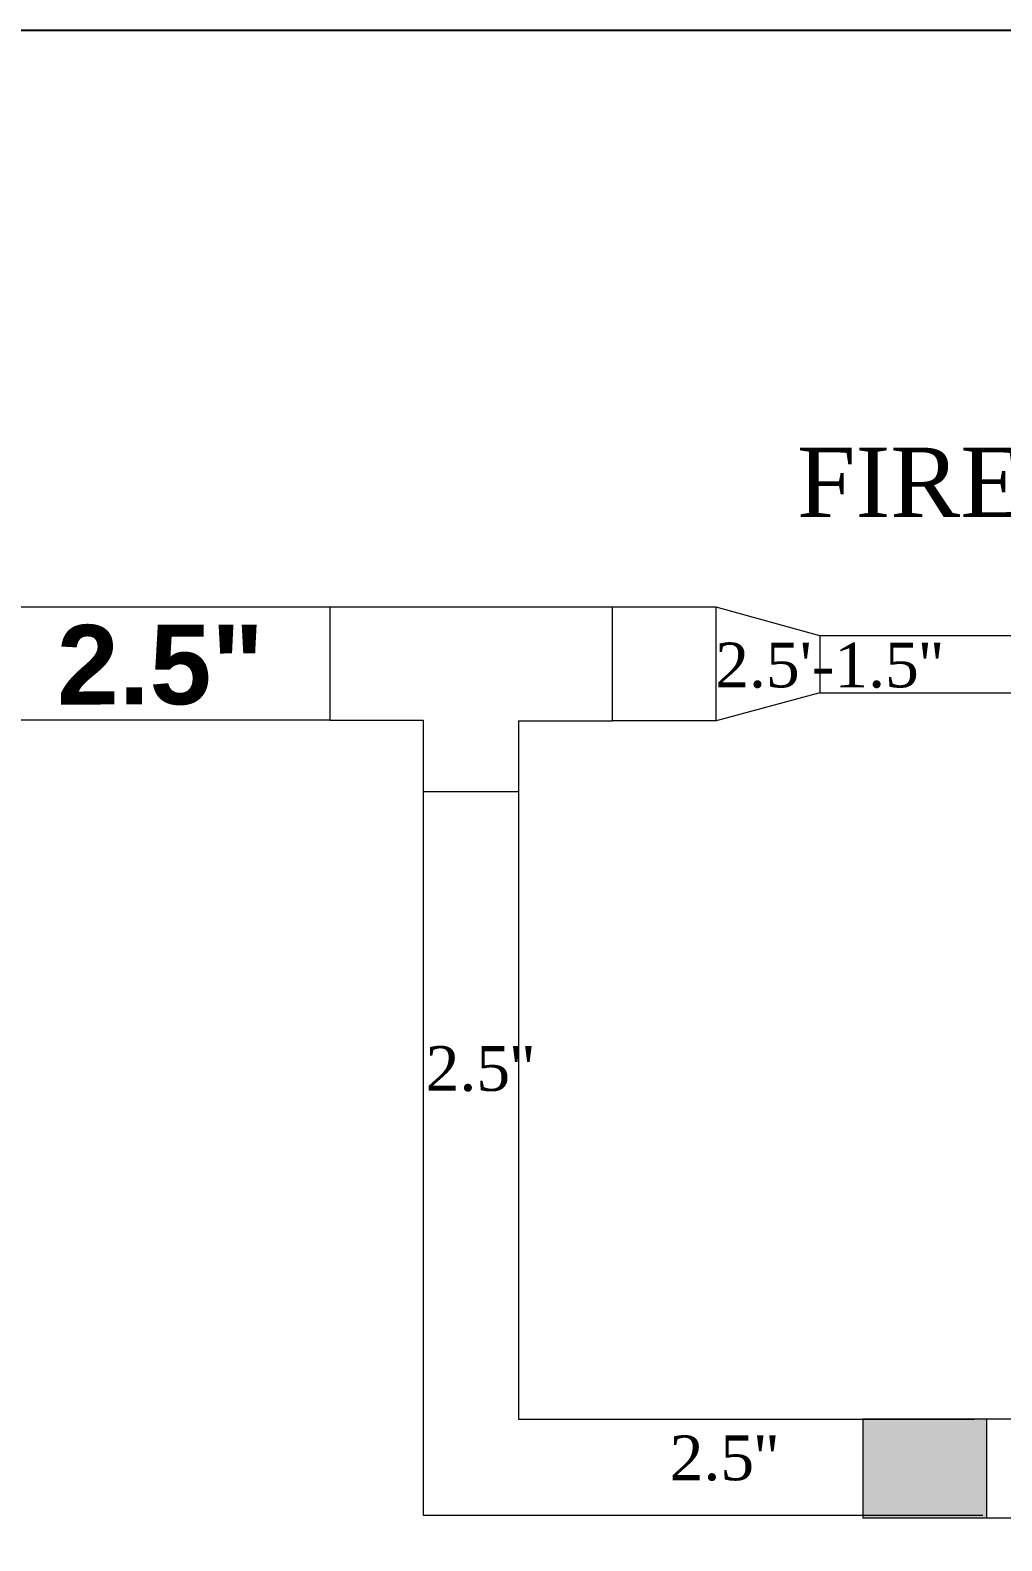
# Model space of a CAD drawing. Header units: inches. Extents: x -98933 to 1585249, y -3352739 to 192771.
# Drawn here: x 51479.8 to 51598.7, y 50121 to 50305.9 of the extents above; entities that cross this region are included whole.
import ezdxf

# ---------------------------------------------------------------- set-up
doc = ezdxf.new("R2010")
doc.units = ezdxf.units.IN
doc.header["$MEASUREMENT"] = 0
doc.layers.get('0').update_dxf_attribs({"lineweight": 0})
doc.layers.add('ball v', color=7, linetype='Continuous', lineweight=0, true_color=0x1e12ca)
for name, color, linetype, lineweight in [('DIM', 7, 'Continuous', 0), ('DIM 01', 250, 'Continuous', 9), ('LAnding Valve', 7, 'Continuous', 0), ('Smoke Detector', 3, 'Continuous', 25), ('Text 2', 7, 'Continuous', 25)]:
    doc.layers.add(name, color=color, linetype=linetype, lineweight=lineweight)
doc.styles.add('ARIAL', font='times.ttf')
doc.styles.get("Standard").update_dxf_attribs({"font": 'arialbd.ttf', "height": 24})

# ---------------------------------------------------------------- blocks, each defined once
blk = doc.blocks.new('A$C47451B56')
at = {"layer": 'LAnding Valve', "lineweight": 5, "ltscale": 0.2}
blk.add_hatch(color=256, dxfattribs=at).paths.add_polyline_path([(16.035, 8.004), (19.691, 8.004), (19.691, 10.94), (16.035, 10.94)])
at = {"layer": 'LAnding Valve', "lineweight": 30}
for p, q in [((0.509, 14.309), (0.509, 4.577)), ((1.4, 14.309), (1.4, 4.577)), ((12.704, 6.112), (12.704, 12.901)), ((12.704, 12.901), (13.34, 12.901)), ((13.34, 6.112), (13.34, 12.901)), ((6.234, 12.369), (6.234, 6.644)), ((6.234, 12.369), (6.781, 12.369)), ((6.781, 12.369), (6.781, 6.644)), ((12.188, 12.369), (12.704, 12.369)), ((13.412, 12.116), (13.34, 12.208)), ((13.34, 8.477), (13.412, 12.116)), ((4.991, 11.415), (6.17, 11.505)), ((12.704, 11.184), (13.34, 11.184)), ((4.012, 10.294), (4.012, 8.719)), ((6.17, 10.461), (5.313, 10.461)), ((0, 10.08), (0, 8.934)), ((0.509, 10.08), (0, 10.08)), ((3.573, 9.901), (1.4, 9.901)), ((3.573, 10.158), (3.573, 8.855)), ((3.573, 10.158), (4.012, 10.158)), ((3.573, 9.113), (1.4, 9.113)), ((0.509, 8.934), (0, 8.934)), ((3.573, 8.855), (4.012, 8.855)), ((6.17, 8.553), (5.313, 8.553)), ((12.704, 7.829), (13.34, 7.829)), ((4.991, 7.598), (6.17, 7.508)), ((13.34, 6.859), (13.412, 6.768)), ((3.885, 3.977), (6.781, 6.644)), ((6.234, 6.644), (6.781, 6.644)), ((12.188, 6.474), (12.704, 6.644)), ((12.704, 6.112), (13.34, 6.112)), ((7.547, 0), (3.885, 3.977)), ((7.547, 0), (10.649, 2.856))]:
    blk.add_line(p, q, dxfattribs=at)
at = {"layer": 'LAnding Valve'}
for p, q in [((13.383, 10.687), (13.486, 10.818)), ((13.383, 8.127), (13.486, 10.818)), ((13.589, 10.687), (13.486, 10.818)), ((13.589, 8.127), (13.692, 10.818)), ((13.589, 10.687), (13.692, 10.818)), ((13.795, 10.687), (13.692, 10.818)), ((13.795, 8.127), (13.899, 10.818)), ((13.795, 10.687), (13.899, 10.818)), ((14.002, 10.687), (13.899, 10.818)), ((14.002, 8.127), (14.105, 10.818)), ((14.002, 10.687), (14.105, 10.818)), ((14.105, 10.94), (19.691, 10.94)), ((14.105, 8.004), (14.105, 10.94)), ((13.486, 8.258), (13.589, 10.687)), ((13.692, 8.258), (13.795, 10.687)), ((13.899, 8.258), (14.002, 10.687)), ((13.38, 8.123), (13.276, 7.991)), ((13.486, 8.258), (13.589, 8.127)), ((13.692, 8.258), (13.589, 8.127)), ((13.692, 8.258), (13.795, 8.127)), ((13.899, 8.258), (13.795, 8.127)), ((13.899, 8.258), (14.002, 8.127)), ((14.105, 8.258), (14.002, 8.127)), ((14.105, 8.004), (19.691, 8.004)), ((12.188, 6.474), (12.188, 6.365))]:
    blk.add_line(p, q, dxfattribs=at)
at = {"layer": 'LAnding Valve', "lineweight": 5, "ltscale": 0.2}
for p, q in [((16.035, 10.94), (16.035, 8.004)), ((19.691, 10.94), (19.691, 8.004))]:
    blk.add_line(p, q, dxfattribs=at)
at = {"layer": 'LAnding Valve', "lineweight": 30, "extrusion": (0, 0, -1)}
for centre, major_axis, start_param, end_param in [((0.955, 14.309), (-0.315, 0.315), 5.497787, 8.63938), ((9.485, 7.343), (-4.036, 4.036), 0.291939, 1.278857), ((5.212, 10.129), (-0.857, 0.857), 5.634863, 6.885427), ((6.567, 11.415), (1.114, 1.114), 3.27652, 3.926991), ((6.567, 9.507), (1.114, 1.114), 3.27652, 4.577462), ((5.212, 8.885), (0.857, 0.857), 2.539351, 3.789915), ((6.567, 7.598), (-1.114, 1.114), 5.497787, 6.148258), ((7.417, 6.365), (3.373, 3.373), 0.785398, 1.611957), ((0.955, 4.704), (-0.315, 0.315), 2.356194, 5.497787)]:
    blk.add_ellipse(centre, major_axis=major_axis, ratio=1, start_param=start_param, end_param=end_param, dxfattribs=at)
at = {"layer": 'LAnding Valve', "extrusion": (0, 0, -1)}
for centre, start_param, end_param in [((10.544, 2.6), 1.458071, 4.818383), ((5.644, 1.922), 3.073394, 6.433706)]:
    blk.add_ellipse(centre, major_axis=(-0.633, 0.633), ratio=1, start_param=start_param, end_param=end_param, dxfattribs=at)
blk = doc.blocks.new('fg')
at = {"color": 1, "lineweight": 13}
for p, q in [((1196.86, 10719.866, 7.822), (1135.503, 10719.866, 7.822)), ((1220.192, 10719.866, 7.822), (1213.934, 10719.866, 7.822)), ((1196.86, 10713.036, -3.058), (1135.498, 10713.036, 7.822)), ((1220.192, 10712.992, 7.822), (1213.934, 10712.992, 7.822)), ((1202.494, 10708.723, 7.823), (1202.494, 10665.042, 7.779)), ((1208.243, 10708.723, 7.843), (1208.243, 10670.843, 4.557))]:
    blk.add_line(p, q, dxfattribs=at)
at = {"color": 1, "lineweight": 0}
for p, q in [((1208.243, 10670.843, 3.765), (1235.772, 10670.843, 2.965)), ((1202.494, 10665.042, 3.957), (1236.279, 10665.042, 2.965))]:
    blk.add_line(p, q, dxfattribs=at)
at = {"layer": 'ball v', "color": 1, "lineweight": 0}
for p, q in [((1247.661, 10718.119, 2.965), (1226.438, 10718.133, 3.427)), ((1247.661, 10714.67, 2.965), (1226.437, 10714.678, 3.468))]:
    blk.add_line(p, q, dxfattribs=at)
at = {"layer": 'DIM', "color": 6, "lineweight": 0}
for p, q in [((1213.934, 10719.866, 7.822), (1196.86, 10719.866, 7.822)), ((1196.86, 10719.866, 7.822), (1196.86, 10713.036, 7.822)), ((1213.934, 10712.992, 7.822), (1213.934, 10719.866, 7.822)), ((1220.192, 10712.992, 7.822), (1220.192, 10719.866, 7.822)), ((1226.438, 10718.133, 3.427), (1220.192, 10719.866, 7.822)), ((1226.438, 10718.133, 3.427), (1226.437, 10714.685, 3.468)), ((1226.437, 10714.685, 3.468), (1220.192, 10712.992, 7.822)), ((1196.86, 10713.036, 7.822), (1202.494, 10713.036, 7.836)), ((1202.494, 10713.036, 7.836), (1202.494, 10708.723, 7.823)), ((1208.243, 10712.992, 7.822), (1213.934, 10712.992, 7.822)), ((1208.243, 10712.992, 7.822), (1208.243, 10708.723, 7.822)), ((1202.494, 10708.723, 7.823), (1208.243, 10708.723, 7.843))]:
    blk.add_line(p, q, dxfattribs=at)
at = {"layer": 'LAnding Valve', "color": 3, "lineweight": 0, "extrusion": (0, 0, -1), "xscale": 2.038764495951909, "yscale": 2.038764495951909, "zscale": -2.038764495957384}
blk.add_blockref('A$C47451B56', (-1269.19, 10648.539, -2.965), dxfattribs=at)
at = {"layer": 'DIM', "color": 6, "lineweight": 0, "insert": (1192.88, 10718.812, 7.687), "char_height": 4.80307, "width": 2.24437, "attachment_point": 3, "rotation": 0.13921}
blk.add_mtext('\\pt4.803;2.5"', dxfattribs=at)
at = {"layer": 'Text 2', "color": 7, "lineweight": 0, "style": 'ARIAL'}
for s, height, p in [('FIRE RAC HOSE BOX', 4.19097, (1225.071, 10725.304, 2.965)), ("2.5'-1.5''", 2.7017, (1220.127, 10715.022, 2.249)), ("2.5''", 2.7017, (1202.643, 10690.659, -1.261)), ("2.5''", 2.7017, (1217.377, 10667.15, -1.261))]:
    blk.add_text(s, height=height, dxfattribs=at).set_placement(p)

msp = doc.modelspace()

# ---------------------------------------------------------------- linework, layer by layer
at = {"layer": 'DIM 01', "lineweight": -2}
msp.add_lwpolyline([(51339.02, 50305.94), (51713.61, 50305.94), (51713.61, 49991.4), (51339.02, 49991.4)], close=True, dxfattribs=at)

# ---------------------------------------------------------------- block references
at = {"layer": 'Smoke Detector', "color": 10, "linetype": 'ByBlock', "lineweight": -2, "xscale": 2.027240146067925, "yscale": 2.027240146591794, "zscale": 2.027240146339881}
msp.add_blockref('fg', (49090.18, 28503.59, -4.83), dxfattribs=at)

doc.saveas('drawing.dxf')
